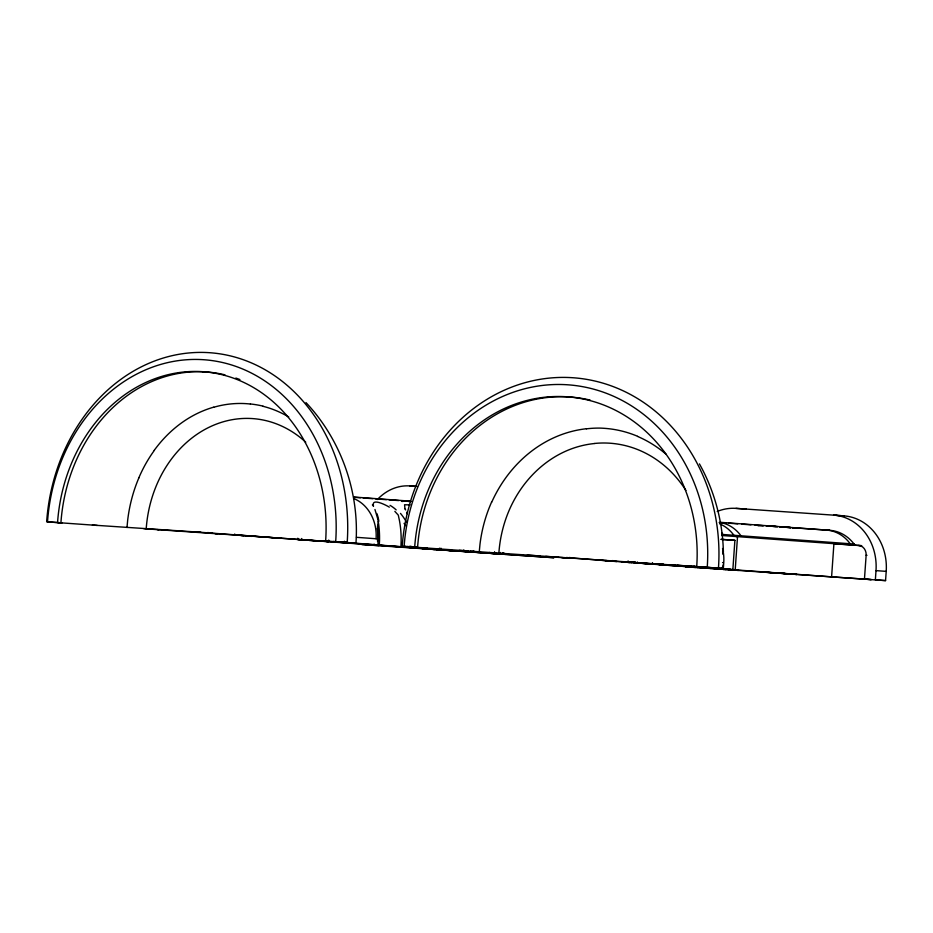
<?xml version="1.0" encoding="UTF-8"?>
<svg xmlns="http://www.w3.org/2000/svg" width="933" height="933" viewBox="0 0 933 933"><rect width="100%" height="100%" fill="white"/><g stroke="black" fill="none" stroke-linecap="round" stroke-linejoin="round"><path stroke-width="1.4" d="M409.494 546.26L409.447 547.368L333.454 541.467M472.343 551.123L472.296 551.951L478.466 552.441M663.281 564.01L663.235 564.978L674.302 565.76M347.438 542.714L355.951 543.204C359.543 492.064 341.116 439.956 305.989 402.589M333.431 541.851L378.017 545.082L377.725 527.646A5.073 2.566 73.2 0 0 377.807 527.203M378.285 524.229L378.262 521.465M631.839 562.133L642.884 563.474M694.688 566.856L705.663 568.045M378.238 545.094L379.299 545.187L379.521 540.72A91.772 78.908 -85.8 0 0 377.958 519.658L374.949 509.488M494.478 552.114L494.385 553.572L489.405 553.234A61.356 52.761 -85.8 0 0 489.463 552.499M197.854 532.09L274.943 537.816M201.027 532.3L92.39 525.069M600.397 560.255L611.453 561.176M677.521 565.118L695.027 566.763L695.073 565.993M207.989 532.44L207.931 533.209L212.176 533.128M234.731 534.003L234.649 535.157L236.259 534.889M238.335 535.029L301.616 539.775L301.744 538.516M449.811 550.505L452.598 550.703L297.685 539.484L297.779 538.236M377.492 541.222L377.655 538.866A40.119 34.498 -85.8 0 0 377.165 528.16M407.861 547.251L407.943 546.295M440.912 548.149C441.636 550.143 438.533 550.108 439.431 548.172M472.296 551.951L470.71 551.835L470.803 550.867M503.773 552.698L503.668 554.237L491.015 553.339M631.804 562.681L566.413 557.514M628.014 562.156L628.107 560.908M652.505 562.669L652.412 563.929L735.216 569.748L737.525 536.65L736.044 536.545M661.649 564.862L661.719 564.033M694 565.923L693.942 566.693L688.647 566.331M712.217 568.045L717.512 568.419L717.57 567.649M722.539 548.464A40.002 34.393 -85.8 0 1 723.751 562.669L723.32 568.827L721.734 568.71L721.815 567.556M722.795 568.792L723.063 564.943M726.084 568.78L726.026 569.55L714.002 568.64M721.279 539.332L734.901 540.324L732.86 569.573L735.216 569.748M719.996 522.305L829.694 530.306A40.166 35.384 -85.8 0 1 853.823 543.741L854.826 545.187L858.628 545.443A9.26 8.164 -85.8 0 1 866.139 555.24L864.459 579.101L871.305 579.603L831.595 576.862L833.915 543.776L861.346 545.665M876.005 570.623L875.364 579.86L885.557 580.606L886.21 571.369A52.458 46.218 -85.8 0 0 843.759 515.856L833.566 515.109A52.458 46.218 -85.8 0 1 876.005 570.623L886.21 571.369M143.787 528.684L146.201 528.859L146.458 525.722A116.1 97.347 -85.8 0 1 148.744 510.363A117.64 98.641 -85.8 0 1 159.846 477.964A116.135 97.37 -85.8 0 1 167.415 464.786A119.657 100.321 -85.8 0 1 172.617 457.497A116.077 97.324 -85.8 0 1 182.028 446.767A117.301 98.35 -85.8 0 1 267.013 420.888A117.161 98.233 -85.8 0 1 288.495 429.565A117.43 98.466 -85.8 0 1 305.744 442.184M126.993 527.507L127.681 520.159A132.393 110.84 -85.8 0 1 138.83 477.953M479.27 551.66L479.982 544.312A132.311 116.543 -85.8 0 1 491.574 502.129M854.873 545.187L854.022 544.009L853.007 545.059L721.71 535.495M473.719 552.056L473.719 552.056A90.664 77.964 -85.8 0 0 473.672 550.598M629.437 562.517L627.338 562.319M691.656 567.042L692.648 567.124L688.239 566.763M439.28 549.549L402.321 546.866A6.869 3.51 -86.1 0 1 402.403 546.213M634.895 562.867L634.113 562.821L634.988 562.867M661.042 564.792L660.389 564.768M661.427 564.85L666.407 565.165L665.8 565.141M729.116 569.76L726.714 569.538M379.369 545.187L378.541 545.14L384.454 545.583M433.752 549.164L442.289 549.77L441.099 549.677M421.949 548.569L424.27 548.721M662.372 564.663L664.249 564.792M672.705 565.375L668.529 565.106M796.689 574.448L791.814 574.098L796.84 574.425L795.278 574.308M410.508 547.449L409.669 547.379M436.971 549.409L436.224 549.362L437.192 549.444M442.149 549.759L441.461 549.735L447.315 550.167M728.545 569.701L728.591 569.713A61.356 52.761 -85.8 0 1 728.685 568.967M468.424 550.971A61.531 52.913 -85.8 0 1 468.378 551.695L465.182 551.45A6.869 3.51 -86.1 0 1 465.24 550.96M723.378 569.352L723.985 569.375L717.85 568.92M431.454 549.222L430.416 549.164L434.51 549.479M653.8 564.045L650.476 563.824L653.66 564.057M777.411 573.06L768.232 572.442M723.227 562.634L722.562 562.587M342.411 542.353L349.805 542.773L342.551 542.178M346.843 542.796L347.589 542.843M443.828 550.108L443.548 550.085M772.197 526.305L770.868 526.212L775.58 526.515M306.98 540.16L306.339 540.114L307.319 540.184M319.413 541.035L320.112 541.082L316.182 540.813L319.156 541.012M326.258 541.525L328.568 541.676L327.086 541.56M685.51 566.051L722.993 568.489L706.573 567.276M697.511 566.856L699.762 567.007L698.304 566.891M775.218 572.92L774.553 572.862L788.385 573.83L785.528 573.643M377.41 499.517A52.458 43.921 -85.8 0 1 409.844 485.918L417.098 486.42M717.22 511.459A52.458 46.218 -85.8 0 1 735.939 508.368L843.759 515.856M766.086 525.92L777.632 526.655L772.781 526.352M790.694 527.611L779.988 526.877L783.883 527.098M792.607 527.751L829.694 530.306M793.085 527.775L798.555 528.136L797.155 528.031M721.034 539.379L734.901 540.324M224.958 374.844A160.476 134.352 -85.8 0 0 60.913 522.795L47.513 521.862A172.477 144.405 -85.8 0 1 203.651 359.718A172.477 144.405 -85.8 0 1 335.682 541.688M60.913 522.795L57.554 522.55A160.476 134.352 -85.8 0 1 202.788 371.696A160.476 134.352 -85.8 0 1 325.629 540.988L355.951 543.204M590.169 400.105A160.476 141.35 -85.8 0 0 417.587 547.344L404.129 546.4A172.477 151.927 -85.8 0 1 567.707 384.793A172.477 151.927 -85.8 0 1 707.237 567.311M417.587 547.344L414.684 547.123A160.476 141.35 -85.8 0 1 566.891 396.782A160.476 141.35 -85.8 0 1 696.718 566.588L707.272 567.311M146.201 528.859L352.161 543.158M277.264 538.003L281.23 538.271L273.334 537.711M297.685 539.484L301.662 539.764M304.018 539.939L328.591 541.443A15.429 7.872 -86.1 0 1 328.719 540.067M307.715 540.207L310.211 540.382M550.797 556.814L556.091 557.176M558.447 557.351L566.389 557.899M686.583 566.168L621.728 561.701L634.335 562.821A61.531 52.913 -85.8 0 1 634.3 562.109M649.473 563.73L641.951 563.229L647.922 563.66M372.08 545.187L361.724 544.475L378.926 545.688M885.557 580.606L685.533 566.763L695.726 567.509M373.503 545.327L553.945 557.736L447.677 550.388M772.454 572.699L766.086 572.279L767.579 572.395M790.799 527.577L779.79 526.853M784.618 527.192L790.601 527.611M459.246 550.342L500.52 553.257M611.663 561.188L616.736 561.549M650.558 563.859L657.03 564.29M657.637 564.313L660.996 564.547M717.512 568.419L721.734 568.71M561.678 557.596L569.457 558.144M643.094 563.474L650.768 564.022M654.348 564.08L664.249 564.792M674.524 565.771L679.586 566.121M705.954 568.057L710.946 568.407M784.525 573.55L783.86 573.503L787.079 573.737M391.603 546.108L401.925 546.831M423.034 548.406L433.344 549.117M781.061 573.305L774.833 572.862M781.166 573.34L791.394 574.087M423.442 548.686L444.108 550.097M454.453 550.692L464.774 551.415M485.195 552.931L489.195 553.211A61.228 52.645 -85.8 0 0 489.265 552.488M496.321 553.712L494.595 553.584A90.256 77.602 -85.8 0 0 494.677 552.126M778.484 573.13L779.078 573.177L775.51 572.944M792.035 527.67L796.607 527.996M662.943 564.687L635.28 562.914A6.869 3.51 -86.1 0 1 635.338 562.098M621.949 561.934L626.101 562.226M654.325 564.29L660.739 564.757M666.325 564.908L672.693 565.375M685.743 566.576L686.641 566.646M691.924 567.007L680.542 566.203M793.948 574.203L787.72 573.783M464.517 550.703L402.216 546.283A179.894 158.482 -85.8 0 1 572.897 377.737A179.894 158.482 -85.8 0 1 718.457 568.104M666.698 565.211L685.825 566.564M697.942 567.486L718.212 568.932M310.141 540.394L307.575 540.207M440.388 549.852L470.71 551.835M61.706 522.888L97.265 525.419M300.718 539.74L326.433 541.513M490.385 553.292L468.133 551.671M62.021 522.923L46.65 521.827A179.894 150.61 -85.8 0 1 209.493 352.697A179.894 150.61 -85.8 0 1 347.193 542.493M434.277 549.444L431.373 549.234M566.891 396.782L568.838 396.922M202.788 371.696L206.146 371.94M735.939 508.368L743.589 508.928M744.219 508.975L746.132 509.115A52.458 46.218 -85.8 0 0 744.266 509.033M409.844 485.918L416.48 486.396M719.191 522.503L725.816 522.993M728.475 523.18L737.746 523.856M741.723 524.148L751.007 524.824M754.984 525.116L763.637 525.745M353.747 497.032L410.765 501.184M353.607 497.277L360.441 497.779M363.17 497.977L372.722 498.677M375.451 498.875L386.367 499.668M389.108 499.866L398.659 500.566M401.388 500.764L411.033 501.464M721.745 534.399L854.022 544.032M858.628 545.443L861.719 545.677M866.127 555.24L866.99 555.31M356.453 537.315L377.655 538.866M696.718 566.588L699.633 566.798M710.853 567.975L714.585 568.22M663.293 564.71L664.028 564.768M703.739 567.567L831.595 576.862M648.447 563.649L650.802 563.824M692.857 567.136L697.837 567.451L697.138 567.427A61.531 52.913 -85.8 0 1 697.149 566.681M724.743 569.398L726.119 569.503M527.227 555.1L540.37 556.033L538.014 555.858M545.747 556.371L558.645 557.386M660.587 564.78L663.235 564.978M729.501 569.783L738.446 570.436M325.629 540.988L328.999 541.233M320.742 540.872L328.591 541.443M339.017 542.225L341.373 542.4M302.21 539.601L307.703 539.997M415.885 547.881L410.952 547.519M505.499 554.389L496.776 553.759A5.505 2.811 -86.1 0 1 496.857 553.199M442.382 550.027L447.257 550.377M157.199 529.617L158.878 529.746M215.091 533.699L217.447 533.874M241.017 535.589L243.373 535.764M250.242 536.242L251.817 536.358M272.238 537.84L274.594 538.014M692.461 567.101L691.75 567.054M724.253 569.422L723.507 569.363M374.331 544.872L373.41 544.79L374.133 544.825A61.531 52.913 -85.8 0 0 374.145 544.102M713.279 567.754L716.847 568.057L498.875 553.129A117.301 103.201 -85.8 0 1 509.745 508.963A117.103 103.027 -85.8 0 1 532.79 474.524A117.43 103.318 -85.8 0 1 571.008 449.018A117.103 103.027 -85.8 0 1 594.531 443.525M629.32 562.471L628.889 562.471M410.613 547.461L410.707 547.461A90.664 77.964 -85.8 0 0 410.812 546.015M665.637 565.13L666.349 565.153M405.563 547.111L405.622 547.111A61.531 52.913 -85.8 0 0 405.575 546.388M410.065 504.893L404.56 504.753L404.922 508.508M389.329 507.155C386.075 505.115 370.856 497.301 373.503 506.222M394.846 511.389L398.298 515.133L399.499 520.836A90.664 77.964 -85.8 0 1 400.898 546.761M850.196 543.752L847.98 541A40.119 34.498 -85.8 0 0 826.475 530.072M404.082 523.343L405.447 525.699M699.435 463.899C714.445 490.77 722.702 521.267 723.39 552.033M406.59 512.24L407.231 513.721M353.829 498.56A40.119 34.498 -85.8 0 1 376.081 538.749M401.89 501.499A40.119 34.498 -85.8 0 1 408.211 501.254M376.815 513.488A44.422 35.361 -21.5 0 1 378.81 521.349M377.655 525.489A12.234 6.974 65.6 0 1 377.468 526.923M378.098 524.183A31.769 24.176 33.8 0 1 378.04 525.302M404.77 508.835A27.092 2.554 58.3 0 1 405.68 509.966M400.502 513.395A44.516 32.165 49.2 0 1 406.683 522.433M390.052 505.371A27.057 21.984 46.3 0 1 396.163 509.896M372.384 504.893A26.952 2.542 58.3 0 1 373.398 506.024M502.549 554.062A2.962 1.516 -86.1 0 1 502.595 552.779M463.841 549.875A90.664 77.964 -85.8 0 1 463.759 551.333M408.106 501.464A40.166 33.635 -85.8 0 1 409.762 501.429M235.839 378.052A160.476 134.352 -85.8 0 1 239.909 379.568M138.795 477.929A130.072 108.893 -85.8 0 1 145.023 465.101A133.046 111.33 -85.8 0 1 154.307 450.441M154.225 450.347A131.576 110.327 -86.1 0 1 213.739 407.15M213.762 407.255A131.693 110.187 -85.4 0 1 246.219 403.662A135.39 113.348 -84.6 0 1 250.417 404.047M250.429 403.989A130.014 108.834 -84.8 0 1 262.978 406.123M262.954 406.287A131.915 110.595 -85 0 1 288.729 416.958M404.502 546.202A6.741 3.405 -86.1 0 1 404.444 547.018M467.351 550.948A6.741 3.405 -86.1 0 1 467.293 551.601M427.174 547.963A61.531 52.913 -85.8 0 1 427.127 548.686M347.391 542.458A36.842 18.812 -86.1 0 1 347.368 542.843M344.37 541.21A15.429 7.872 -86.1 0 1 344.312 542.586M721.722 532.93A40.119 34.498 -85.8 0 1 722.923 534.481M758.051 525.757A40.119 34.498 -85.8 0 1 762.937 525.687M701.628 567.765A90.664 77.964 -85.8 0 1 701.674 567.042M724.918 569.387A2.962 1.516 -86.1 0 1 724.906 568.629M723.355 569.34A90.256 77.602 -85.8 0 1 723.413 568.617M720.381 522.492A40.119 34.498 -85.8 0 1 740.989 535.799M719.658 523.833A40.119 34.498 -85.8 0 1 733.921 535.285M637.542 436.422A131.576 115.762 -86.1 0 1 666.22 454.359M637.589 436.294A131.693 116.065 -85.3 0 0 604.222 428.317A135.39 119.249 -84.4 0 0 599.791 428.095A130.014 114.526 -84.6 0 0 586.425 428.842M491.703 502.211A131.915 116.054 -84.8 0 1 586.414 428.737M594.578 443.455A117.301 103.201 -85.8 0 1 679.212 481.031A116.077 102.129 -85.8 0 1 685.942 490.466M722.632 551.648A38.498 33.098 -85.8 0 1 723.028 554.354M675.492 565.841A61.531 52.913 -85.8 0 1 675.55 565.106M612.643 561.258A61.531 52.913 -85.8 0 1 612.689 560.535M644.062 563.544A61.531 52.913 -85.8 0 1 644.12 562.821M706.922 568.127A61.531 52.913 -85.8 0 1 706.969 567.404M729.734 569.806A5.505 2.811 -86.1 0 1 729.828 568.698M668.903 564.873A6.741 3.475 -86 0 1 668.856 565.363M606.053 560.29A6.741 3.475 -86 0 1 606.007 560.78M637.496 562.086A6.741 3.475 -86 0 1 637.437 563.077M700.345 566.832A6.741 3.475 -86 0 1 700.286 567.649M698.141 567.497A6.869 3.51 -86.1 0 1 698.187 566.844M569.783 557.386A36.842 18.812 -86.1 0 1 569.736 558.167M500.356 553.234A20.713 20.666 80.6 0 1 500.461 552.464M472.914 552.009L473.684 552.056L472.914 552.009"/></g></svg>
